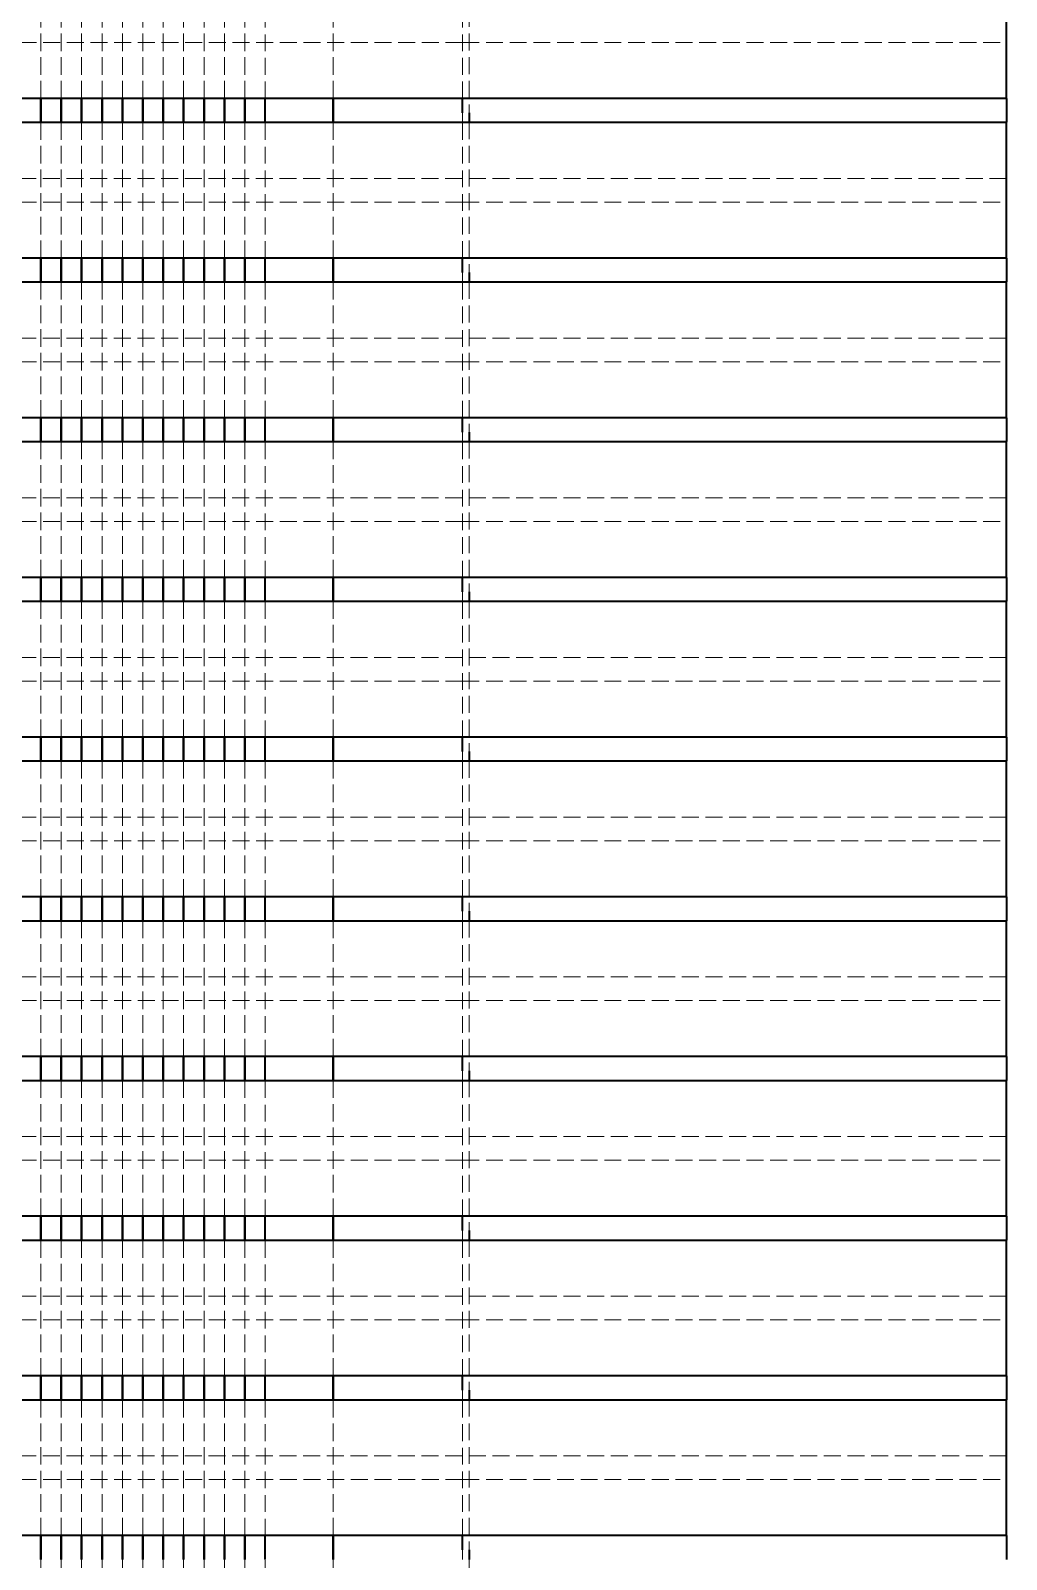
# Model space of a CAD drawing. Header units: millimetres. Extents: x 0 to 630, y 0 to 446.
# Drawn here: x 367.15 to 381.5, y 178.22 to 200.72 of the extents above; entities that cross this region are included whole.
import ezdxf

# ---------------------------------------------------------------- set-up
doc = ezdxf.new("R2010")
doc.units = ezdxf.units.MM
doc.header["$LTSCALE"] = 1.5
doc.linetypes.add('DASHED', pattern=[0.2067, 0.1654, -0.0413])
doc.layers.add('가려진 것(ISO)', color=2, linetype='DASHED', lineweight=18, true_color=0xffff00)
doc.layers.add('가시적인 것(ISO)', color=3, linetype='Continuous', lineweight=40, true_color=0x00ff00)

msp = doc.modelspace()

# ---------------------------------------------------------------- linework, layer by layer
at = {"layer": '가려진 것(ISO)'}
for p, q in [((367.302, 199.719), (367.302, 201.719)), ((367.302, 201.719), (367.302, 199.719)), ((367.602, 199.719), (367.602, 201.719)), ((367.602, 201.719), (367.602, 199.719)), ((367.902, 199.719), (367.902, 201.719)), ((367.902, 201.719), (367.902, 199.719)), ((368.202, 199.719), (368.202, 201.719)), ((368.202, 201.719), (368.202, 199.719)), ((368.502, 199.719), (368.502, 201.719)), ((368.502, 201.719), (368.502, 199.719)), ((368.802, 199.719), (368.802, 201.719)), ((368.802, 201.719), (368.802, 199.719)), ((369.102, 199.719), (369.102, 201.719)), ((369.102, 201.719), (369.102, 199.719)), ((369.402, 199.719), (369.402, 201.719)), ((369.402, 201.719), (369.402, 199.719)), ((369.702, 199.719), (369.702, 201.719)), ((369.702, 201.719), (369.702, 199.719)), ((370.002, 199.719), (370.002, 201.719)), ((370.002, 201.719), (370.002, 199.719)), ((370.302, 199.719), (370.302, 201.719)), ((370.302, 201.719), (370.302, 199.719)), ((370.602, 199.719), (370.602, 201.719)), ((371.602, 199.719), (371.602, 201.719)), ((371.602, 201.719), (371.602, 199.719)), ((373.602, 201.719), (373.602, 199.51)), ((367.302, 197.369), (367.302, 199.369)), ((367.302, 199.369), (367.302, 197.369)), ((367.602, 197.369), (367.602, 199.369)), ((367.602, 199.369), (367.602, 197.369)), ((367.902, 197.369), (367.902, 199.369)), ((367.902, 199.369), (367.902, 197.369)), ((368.202, 197.369), (368.202, 199.369)), ((368.202, 199.369), (368.202, 197.369)), ((368.502, 197.369), (368.502, 199.369)), ((368.502, 199.369), (368.502, 197.369)), ((368.802, 197.369), (368.802, 199.369)), ((368.802, 199.369), (368.802, 197.369)), ((369.102, 197.369), (369.102, 199.369)), ((369.102, 199.369), (369.102, 197.369)), ((369.402, 197.369), (369.402, 199.369)), ((369.402, 199.369), (369.402, 197.369)), ((369.702, 197.369), (369.702, 199.369)), ((369.702, 199.369), (369.702, 197.369)), ((370.002, 197.369), (370.002, 199.369)), ((370.002, 199.369), (370.002, 197.369)), ((370.302, 197.369), (370.302, 199.369)), ((370.302, 199.369), (370.302, 197.369)), ((370.602, 197.369), (370.602, 199.369)), ((371.602, 197.369), (371.602, 199.369)), ((371.602, 199.369), (371.602, 197.369)), ((373.602, 199.369), (373.602, 197.16)), ((367.302, 195.019), (367.302, 197.019)), ((367.302, 197.019), (367.302, 195.019)), ((367.602, 195.019), (367.602, 197.019)), ((367.602, 197.019), (367.602, 195.019)), ((367.902, 195.019), (367.902, 197.019)), ((367.902, 197.019), (367.902, 195.019)), ((368.202, 195.019), (368.202, 197.019)), ((368.202, 197.019), (368.202, 195.019)), ((368.502, 195.019), (368.502, 197.019)), ((368.502, 197.019), (368.502, 195.019)), ((368.802, 195.019), (368.802, 197.019)), ((368.802, 197.019), (368.802, 195.019)), ((369.102, 195.019), (369.102, 197.019)), ((369.102, 197.019), (369.102, 195.019)), ((369.402, 195.019), (369.402, 197.019)), ((369.402, 197.019), (369.402, 195.019)), ((369.702, 195.019), (369.702, 197.019)), ((369.702, 197.019), (369.702, 195.019)), ((370.002, 195.019), (370.002, 197.019)), ((370.002, 197.019), (370.002, 195.019)), ((370.302, 195.019), (370.302, 197.019)), ((370.302, 197.019), (370.302, 195.019)), ((370.602, 195.019), (370.602, 197.019)), ((371.602, 195.019), (371.602, 197.019)), ((371.602, 197.019), (371.602, 195.019)), ((373.602, 197.019), (373.602, 194.81)), ((367.302, 192.669), (367.302, 194.669)), ((367.302, 194.669), (367.302, 192.669)), ((367.602, 192.669), (367.602, 194.669)), ((367.602, 194.669), (367.602, 192.669)), ((367.902, 192.669), (367.902, 194.669)), ((367.902, 194.669), (367.902, 192.669)), ((368.202, 192.669), (368.202, 194.669)), ((368.202, 194.669), (368.202, 192.669)), ((368.502, 192.669), (368.502, 194.669)), ((368.502, 194.669), (368.502, 192.669)), ((368.802, 192.669), (368.802, 194.669)), ((368.802, 194.669), (368.802, 192.669)), ((369.102, 192.669), (369.102, 194.669)), ((369.102, 194.669), (369.102, 192.669)), ((369.402, 192.669), (369.402, 194.669)), ((369.402, 194.669), (369.402, 192.669)), ((369.702, 192.669), (369.702, 194.669)), ((369.702, 194.669), (369.702, 192.669)), ((370.002, 192.669), (370.002, 194.669)), ((370.002, 194.669), (370.002, 192.669)), ((370.302, 192.669), (370.302, 194.669)), ((370.302, 194.669), (370.302, 192.669)), ((370.602, 192.669), (370.602, 194.669)), ((371.602, 192.669), (371.602, 194.669)), ((371.602, 194.669), (371.602, 192.669)), ((373.602, 194.669), (373.602, 192.46)), ((367.302, 190.319), (367.302, 192.319)), ((367.302, 192.319), (367.302, 190.319)), ((367.602, 190.319), (367.602, 192.319)), ((367.602, 192.319), (367.602, 190.319)), ((367.902, 190.319), (367.902, 192.319)), ((367.902, 192.319), (367.902, 190.319)), ((368.202, 190.319), (368.202, 192.319)), ((368.202, 192.319), (368.202, 190.319)), ((368.502, 190.319), (368.502, 192.319)), ((368.502, 192.319), (368.502, 190.319)), ((368.802, 190.319), (368.802, 192.319)), ((368.802, 192.319), (368.802, 190.319)), ((369.102, 190.319), (369.102, 192.319)), ((369.102, 192.319), (369.102, 190.319)), ((369.402, 190.319), (369.402, 192.319)), ((369.402, 192.319), (369.402, 190.319)), ((369.702, 190.319), (369.702, 192.319)), ((369.702, 192.319), (369.702, 190.319)), ((370.002, 190.319), (370.002, 192.319)), ((370.002, 192.319), (370.002, 190.319)), ((370.302, 190.319), (370.302, 192.319)), ((370.302, 192.319), (370.302, 190.319)), ((370.602, 190.319), (370.602, 192.319)), ((371.602, 190.319), (371.602, 192.319)), ((371.602, 192.319), (371.602, 190.319)), ((373.602, 192.319), (373.602, 190.11)), ((367.302, 187.969), (367.302, 189.969)), ((367.302, 189.969), (367.302, 187.969)), ((367.602, 187.969), (367.602, 189.969)), ((367.602, 189.969), (367.602, 187.969)), ((367.902, 187.969), (367.902, 189.969)), ((367.902, 189.969), (367.902, 187.969)), ((368.202, 187.969), (368.202, 189.969)), ((368.202, 189.969), (368.202, 187.969)), ((368.502, 187.969), (368.502, 189.969)), ((368.502, 189.969), (368.502, 187.969)), ((368.802, 187.969), (368.802, 189.969)), ((368.802, 189.969), (368.802, 187.969)), ((369.102, 187.969), (369.102, 189.969)), ((369.102, 189.969), (369.102, 187.969)), ((369.402, 187.969), (369.402, 189.969)), ((369.402, 189.969), (369.402, 187.969)), ((369.702, 187.969), (369.702, 189.969)), ((369.702, 189.969), (369.702, 187.969)), ((370.002, 187.969), (370.002, 189.969)), ((370.002, 189.969), (370.002, 187.969)), ((370.302, 187.969), (370.302, 189.969)), ((370.302, 189.969), (370.302, 187.969)), ((370.602, 187.969), (370.602, 189.969)), ((371.602, 187.969), (371.602, 189.969)), ((371.602, 189.969), (371.602, 187.969)), ((373.602, 189.969), (373.602, 187.76)), ((367.302, 185.619), (367.302, 187.619)), ((367.302, 187.619), (367.302, 185.619)), ((367.602, 185.619), (367.602, 187.619)), ((367.602, 187.619), (367.602, 185.619)), ((367.902, 185.619), (367.902, 187.619)), ((367.902, 187.619), (367.902, 185.619)), ((368.202, 185.619), (368.202, 187.619)), ((368.202, 187.619), (368.202, 185.619)), ((368.502, 185.619), (368.502, 187.619)), ((368.502, 187.619), (368.502, 185.619)), ((368.802, 185.619), (368.802, 187.619)), ((368.802, 187.619), (368.802, 185.619)), ((369.102, 185.619), (369.102, 187.619)), ((369.102, 187.619), (369.102, 185.619)), ((369.402, 185.619), (369.402, 187.619)), ((369.402, 187.619), (369.402, 185.619)), ((369.702, 185.619), (369.702, 187.619)), ((369.702, 187.619), (369.702, 185.619)), ((370.002, 185.619), (370.002, 187.619)), ((370.002, 187.619), (370.002, 185.619)), ((370.302, 185.619), (370.302, 187.619)), ((370.302, 187.619), (370.302, 185.619)), ((370.602, 185.619), (370.602, 187.619)), ((371.602, 185.619), (371.602, 187.619)), ((371.602, 187.619), (371.602, 185.619)), ((373.602, 187.619), (373.602, 185.41)), ((367.302, 183.269), (367.302, 185.269)), ((367.302, 185.269), (367.302, 183.269)), ((367.602, 183.269), (367.602, 185.269)), ((367.602, 185.269), (367.602, 183.269)), ((367.902, 183.269), (367.902, 185.269)), ((367.902, 185.269), (367.902, 183.269)), ((368.202, 183.269), (368.202, 185.269)), ((368.202, 185.269), (368.202, 183.269)), ((368.502, 183.269), (368.502, 185.269)), ((368.502, 185.269), (368.502, 183.269)), ((368.802, 183.269), (368.802, 185.269)), ((368.802, 185.269), (368.802, 183.269)), ((369.102, 183.269), (369.102, 185.269)), ((369.102, 185.269), (369.102, 183.269)), ((369.402, 183.269), (369.402, 185.269)), ((369.402, 185.269), (369.402, 183.269)), ((369.702, 183.269), (369.702, 185.269)), ((369.702, 185.269), (369.702, 183.269)), ((370.002, 183.269), (370.002, 185.269)), ((370.002, 185.269), (370.002, 183.269)), ((370.302, 183.269), (370.302, 185.269)), ((370.302, 185.269), (370.302, 183.269)), ((370.602, 183.269), (370.602, 185.269)), ((371.602, 183.269), (371.602, 185.269)), ((371.602, 185.269), (371.602, 183.269)), ((373.602, 185.269), (373.602, 183.06)), ((367.302, 180.919), (367.302, 182.919)), ((367.302, 182.919), (367.302, 180.919)), ((367.602, 180.919), (367.602, 182.919)), ((367.602, 182.919), (367.602, 180.919)), ((367.902, 180.919), (367.902, 182.919)), ((367.902, 182.919), (367.902, 180.919)), ((368.202, 180.919), (368.202, 182.919)), ((368.202, 182.919), (368.202, 180.919)), ((368.502, 180.919), (368.502, 182.919)), ((368.502, 182.919), (368.502, 180.919)), ((368.802, 180.919), (368.802, 182.919)), ((368.802, 182.919), (368.802, 180.919)), ((369.102, 180.919), (369.102, 182.919)), ((369.102, 182.919), (369.102, 180.919)), ((369.402, 180.919), (369.402, 182.919)), ((369.402, 182.919), (369.402, 180.919)), ((369.702, 180.919), (369.702, 182.919)), ((369.702, 182.919), (369.702, 180.919)), ((370.002, 180.919), (370.002, 182.919)), ((370.002, 182.919), (370.002, 180.919)), ((370.302, 180.919), (370.302, 182.919)), ((370.302, 182.919), (370.302, 180.919)), ((370.602, 180.919), (370.602, 182.919)), ((371.602, 180.919), (371.602, 182.919)), ((371.602, 182.919), (371.602, 180.919)), ((373.602, 182.919), (373.602, 180.71)), ((367.302, 178.569), (367.302, 180.569)), ((367.302, 180.569), (367.302, 178.569)), ((367.602, 178.569), (367.602, 180.569)), ((367.602, 180.569), (367.602, 178.569)), ((367.902, 178.569), (367.902, 180.569)), ((367.902, 180.569), (367.902, 178.569)), ((368.202, 178.569), (368.202, 180.569)), ((368.202, 180.569), (368.202, 178.569)), ((368.502, 178.569), (368.502, 180.569)), ((368.502, 180.569), (368.502, 178.569)), ((368.802, 178.569), (368.802, 180.569)), ((368.802, 180.569), (368.802, 178.569)), ((369.102, 178.569), (369.102, 180.569)), ((369.102, 180.569), (369.102, 178.569)), ((369.402, 178.569), (369.402, 180.569)), ((369.402, 180.569), (369.402, 178.569)), ((369.702, 178.569), (369.702, 180.569)), ((369.702, 180.569), (369.702, 178.569)), ((370.002, 178.569), (370.002, 180.569)), ((370.002, 180.569), (370.002, 178.569)), ((370.302, 178.569), (370.302, 180.569)), ((370.302, 180.569), (370.302, 178.569)), ((370.602, 178.569), (370.602, 180.569)), ((371.602, 178.569), (371.602, 180.569)), ((371.602, 180.569), (371.602, 178.569)), ((373.602, 180.569), (373.602, 178.36)), ((367.302, 176.219), (367.302, 178.219)), ((367.302, 178.219), (367.302, 176.219)), ((367.602, 176.219), (367.602, 178.219)), ((367.602, 178.219), (367.602, 176.219)), ((367.902, 176.219), (367.902, 178.219)), ((367.902, 178.219), (367.902, 176.219)), ((368.202, 176.219), (368.202, 178.219)), ((368.202, 178.219), (368.202, 176.219)), ((368.502, 176.219), (368.502, 178.219)), ((368.502, 178.219), (368.502, 176.219)), ((368.802, 176.219), (368.802, 178.219)), ((368.802, 178.219), (368.802, 176.219)), ((369.102, 176.219), (369.102, 178.219)), ((369.102, 178.219), (369.102, 176.219)), ((369.402, 176.219), (369.402, 178.219)), ((369.402, 178.219), (369.402, 176.219)), ((369.702, 176.219), (369.702, 178.219)), ((369.702, 178.219), (369.702, 176.219)), ((370.002, 176.219), (370.002, 178.219)), ((370.002, 178.219), (370.002, 176.219)), ((370.302, 176.219), (370.302, 178.219)), ((370.302, 178.219), (370.302, 176.219)), ((370.602, 176.219), (370.602, 178.219)), ((371.602, 176.219), (371.602, 178.219)), ((371.602, 178.219), (371.602, 176.219)), ((373.602, 178.219), (373.602, 176.01))]:
    msp.add_line(p, q, dxfattribs=at)
at = {"layer": '가려진 것(ISO)', "color": 1, "true_color": 0xff0000}
for p, q in [((373.502, 199.719), (373.502, 201.719)), ((373.502, 200.544), (363.502, 200.544)), ((373.502, 200.544), (381.502, 200.544)), ((373.502, 199.369), (373.502, 199.51)), ((373.502, 197.369), (373.502, 199.369)), ((363.502, 198.544), (373.502, 198.544)), ((381.502, 198.544), (373.502, 198.544)), ((373.502, 198.194), (363.502, 198.194)), ((373.502, 198.194), (381.502, 198.194)), ((373.502, 197.019), (373.502, 197.16)), ((373.502, 195.019), (373.502, 197.019)), ((363.502, 196.194), (373.502, 196.194)), ((381.502, 196.194), (373.502, 196.194)), ((373.502, 195.844), (363.502, 195.844)), ((373.502, 195.844), (381.502, 195.844)), ((373.502, 194.669), (373.502, 194.81)), ((373.502, 192.669), (373.502, 194.669)), ((363.502, 193.844), (373.502, 193.844)), ((381.502, 193.844), (373.502, 193.844)), ((373.502, 193.494), (363.502, 193.494)), ((373.502, 193.494), (381.502, 193.494)), ((373.502, 192.319), (373.502, 192.46)), ((373.502, 190.319), (373.502, 192.319)), ((363.502, 191.494), (373.502, 191.494)), ((381.502, 191.494), (373.502, 191.494)), ((373.502, 191.144), (363.502, 191.144)), ((373.502, 191.144), (381.502, 191.144)), ((373.502, 189.969), (373.502, 190.11)), ((373.502, 187.969), (373.502, 189.969)), ((363.502, 189.144), (373.502, 189.144)), ((381.502, 189.144), (373.502, 189.144)), ((373.502, 188.794), (363.502, 188.794)), ((373.502, 188.794), (381.502, 188.794)), ((373.502, 187.619), (373.502, 187.76)), ((373.502, 185.619), (373.502, 187.619)), ((363.502, 186.794), (373.502, 186.794)), ((381.502, 186.794), (373.502, 186.794)), ((373.502, 186.444), (363.502, 186.444)), ((373.502, 186.444), (381.502, 186.444)), ((373.502, 185.269), (373.502, 185.41)), ((373.502, 183.269), (373.502, 185.269)), ((363.502, 184.444), (373.502, 184.444)), ((381.502, 184.444), (373.502, 184.444)), ((373.502, 184.094), (363.502, 184.094)), ((373.502, 184.094), (381.502, 184.094)), ((373.502, 182.919), (373.502, 183.06)), ((373.502, 180.919), (373.502, 182.919)), ((363.502, 182.094), (373.502, 182.094)), ((381.502, 182.094), (373.502, 182.094)), ((373.502, 181.744), (363.502, 181.744)), ((373.502, 181.744), (381.502, 181.744)), ((373.502, 180.569), (373.502, 180.71)), ((373.502, 178.569), (373.502, 180.569)), ((363.502, 179.744), (373.502, 179.744)), ((381.502, 179.744), (373.502, 179.744)), ((373.502, 179.394), (363.502, 179.394)), ((373.502, 179.394), (381.502, 179.394)), ((373.502, 178.219), (373.502, 178.36))]:
    msp.add_line(p, q, dxfattribs=at)
at = {"layer": '가시적인 것(ISO)', "color": 1, "true_color": 0xff0000}
for p, q in [((381.502, 199.719), (381.502, 201.719)), ((381.502, 199.719), (363.502, 199.719)), ((373.502, 199.51), (373.502, 199.719)), ((381.502, 199.719), (381.502, 199.369)), ((363.502, 199.369), (381.502, 199.369)), ((381.502, 197.369), (381.502, 199.369)), ((381.502, 197.369), (363.502, 197.369)), ((373.502, 197.16), (373.502, 197.369)), ((381.502, 197.369), (381.502, 197.019)), ((363.502, 197.019), (381.502, 197.019)), ((381.502, 195.019), (381.502, 197.019)), ((381.502, 195.019), (363.502, 195.019)), ((373.502, 194.81), (373.502, 195.019)), ((381.502, 195.019), (381.502, 194.669)), ((363.502, 194.669), (381.502, 194.669)), ((381.502, 192.669), (381.502, 194.669)), ((381.502, 192.669), (363.502, 192.669)), ((373.502, 192.46), (373.502, 192.669)), ((381.502, 192.669), (381.502, 192.319)), ((363.502, 192.319), (381.502, 192.319)), ((381.502, 190.319), (381.502, 192.319)), ((381.502, 190.319), (363.502, 190.319)), ((373.502, 190.11), (373.502, 190.319)), ((381.502, 190.319), (381.502, 189.969)), ((363.502, 189.969), (381.502, 189.969)), ((381.502, 187.969), (381.502, 189.969)), ((381.502, 187.969), (363.502, 187.969)), ((373.502, 187.76), (373.502, 187.969)), ((381.502, 187.969), (381.502, 187.619)), ((363.502, 187.619), (381.502, 187.619)), ((381.502, 185.619), (381.502, 187.619)), ((381.502, 185.619), (363.502, 185.619)), ((373.502, 185.41), (373.502, 185.619)), ((381.502, 185.619), (381.502, 185.269)), ((363.502, 185.269), (381.502, 185.269)), ((381.502, 183.269), (381.502, 185.269)), ((381.502, 183.269), (363.502, 183.269)), ((373.502, 183.06), (373.502, 183.269)), ((381.502, 183.269), (381.502, 182.919)), ((363.502, 182.919), (381.502, 182.919)), ((381.502, 180.919), (381.502, 182.919)), ((381.502, 180.919), (363.502, 180.919)), ((373.502, 180.71), (373.502, 180.919)), ((381.502, 180.919), (381.502, 180.569)), ((363.502, 180.569), (381.502, 180.569)), ((381.502, 178.569), (381.502, 180.569)), ((381.502, 178.569), (363.502, 178.569)), ((373.502, 178.36), (373.502, 178.569)), ((381.502, 178.569), (381.502, 178.219))]:
    msp.add_line(p, q, dxfattribs=at)
at = {"layer": '가시적인 것(ISO)'}
for p, q in [((367.302, 199.369), (367.302, 199.719)), ((367.302, 199.719), (367.302, 199.369)), ((367.602, 199.369), (367.602, 199.719)), ((367.602, 199.719), (367.602, 199.369)), ((367.902, 199.369), (367.902, 199.719)), ((367.902, 199.719), (367.902, 199.369)), ((368.202, 199.369), (368.202, 199.719)), ((368.202, 199.719), (368.202, 199.369)), ((368.502, 199.369), (368.502, 199.719)), ((368.502, 199.719), (368.502, 199.369)), ((368.802, 199.369), (368.802, 199.719)), ((368.802, 199.719), (368.802, 199.369)), ((369.102, 199.369), (369.102, 199.719)), ((369.102, 199.719), (369.102, 199.369)), ((369.402, 199.369), (369.402, 199.719)), ((369.402, 199.719), (369.402, 199.369)), ((369.702, 199.369), (369.702, 199.719)), ((369.702, 199.719), (369.702, 199.369)), ((370.002, 199.369), (370.002, 199.719)), ((370.002, 199.719), (370.002, 199.369)), ((370.302, 199.369), (370.302, 199.719)), ((370.302, 199.719), (370.302, 199.369)), ((370.602, 199.369), (370.602, 199.719)), ((371.602, 199.369), (371.602, 199.719)), ((371.602, 199.719), (371.602, 199.369)), ((373.602, 199.51), (373.602, 199.369)), ((367.302, 197.019), (367.302, 197.369)), ((367.302, 197.369), (367.302, 197.019)), ((367.602, 197.019), (367.602, 197.369)), ((367.602, 197.369), (367.602, 197.019)), ((367.902, 197.019), (367.902, 197.369)), ((367.902, 197.369), (367.902, 197.019)), ((368.202, 197.019), (368.202, 197.369)), ((368.202, 197.369), (368.202, 197.019)), ((368.502, 197.019), (368.502, 197.369)), ((368.502, 197.369), (368.502, 197.019)), ((368.802, 197.019), (368.802, 197.369)), ((368.802, 197.369), (368.802, 197.019)), ((369.102, 197.019), (369.102, 197.369)), ((369.102, 197.369), (369.102, 197.019)), ((369.402, 197.019), (369.402, 197.369)), ((369.402, 197.369), (369.402, 197.019)), ((369.702, 197.019), (369.702, 197.369)), ((369.702, 197.369), (369.702, 197.019)), ((370.002, 197.019), (370.002, 197.369)), ((370.002, 197.369), (370.002, 197.019)), ((370.302, 197.019), (370.302, 197.369)), ((370.302, 197.369), (370.302, 197.019)), ((370.602, 197.019), (370.602, 197.369)), ((371.602, 197.019), (371.602, 197.369)), ((371.602, 197.369), (371.602, 197.019)), ((373.602, 197.16), (373.602, 197.019)), ((367.302, 194.669), (367.302, 195.019)), ((367.302, 195.019), (367.302, 194.669)), ((367.602, 194.669), (367.602, 195.019)), ((367.602, 195.019), (367.602, 194.669)), ((367.902, 194.669), (367.902, 195.019)), ((367.902, 195.019), (367.902, 194.669)), ((368.202, 194.669), (368.202, 195.019)), ((368.202, 195.019), (368.202, 194.669)), ((368.502, 194.669), (368.502, 195.019)), ((368.502, 195.019), (368.502, 194.669)), ((368.802, 194.669), (368.802, 195.019)), ((368.802, 195.019), (368.802, 194.669)), ((369.102, 194.669), (369.102, 195.019)), ((369.102, 195.019), (369.102, 194.669)), ((369.402, 194.669), (369.402, 195.019)), ((369.402, 195.019), (369.402, 194.669)), ((369.702, 194.669), (369.702, 195.019)), ((369.702, 195.019), (369.702, 194.669)), ((370.002, 194.669), (370.002, 195.019)), ((370.002, 195.019), (370.002, 194.669)), ((370.302, 194.669), (370.302, 195.019)), ((370.302, 195.019), (370.302, 194.669)), ((370.602, 194.669), (370.602, 195.019)), ((371.602, 194.669), (371.602, 195.019)), ((371.602, 195.019), (371.602, 194.669)), ((373.602, 194.81), (373.602, 194.669)), ((367.302, 192.319), (367.302, 192.669)), ((367.302, 192.669), (367.302, 192.319)), ((367.602, 192.319), (367.602, 192.669)), ((367.602, 192.669), (367.602, 192.319)), ((367.902, 192.319), (367.902, 192.669)), ((367.902, 192.669), (367.902, 192.319)), ((368.202, 192.319), (368.202, 192.669)), ((368.202, 192.669), (368.202, 192.319)), ((368.502, 192.319), (368.502, 192.669)), ((368.502, 192.669), (368.502, 192.319)), ((368.802, 192.319), (368.802, 192.669)), ((368.802, 192.669), (368.802, 192.319)), ((369.102, 192.319), (369.102, 192.669)), ((369.102, 192.669), (369.102, 192.319)), ((369.402, 192.319), (369.402, 192.669)), ((369.402, 192.669), (369.402, 192.319)), ((369.702, 192.319), (369.702, 192.669)), ((369.702, 192.669), (369.702, 192.319)), ((370.002, 192.319), (370.002, 192.669)), ((370.002, 192.669), (370.002, 192.319)), ((370.302, 192.319), (370.302, 192.669)), ((370.302, 192.669), (370.302, 192.319)), ((370.602, 192.319), (370.602, 192.669)), ((371.602, 192.319), (371.602, 192.669)), ((371.602, 192.669), (371.602, 192.319)), ((373.602, 192.46), (373.602, 192.319)), ((367.302, 189.969), (367.302, 190.319)), ((367.302, 190.319), (367.302, 189.969)), ((367.602, 189.969), (367.602, 190.319)), ((367.602, 190.319), (367.602, 189.969)), ((367.902, 189.969), (367.902, 190.319)), ((367.902, 190.319), (367.902, 189.969)), ((368.202, 189.969), (368.202, 190.319)), ((368.202, 190.319), (368.202, 189.969)), ((368.502, 189.969), (368.502, 190.319)), ((368.502, 190.319), (368.502, 189.969)), ((368.802, 189.969), (368.802, 190.319)), ((368.802, 190.319), (368.802, 189.969)), ((369.102, 189.969), (369.102, 190.319)), ((369.102, 190.319), (369.102, 189.969)), ((369.402, 189.969), (369.402, 190.319)), ((369.402, 190.319), (369.402, 189.969)), ((369.702, 189.969), (369.702, 190.319)), ((369.702, 190.319), (369.702, 189.969)), ((370.002, 189.969), (370.002, 190.319)), ((370.002, 190.319), (370.002, 189.969)), ((370.302, 189.969), (370.302, 190.319)), ((370.302, 190.319), (370.302, 189.969)), ((370.602, 189.969), (370.602, 190.319)), ((371.602, 189.969), (371.602, 190.319)), ((371.602, 190.319), (371.602, 189.969)), ((373.602, 190.11), (373.602, 189.969)), ((367.302, 187.619), (367.302, 187.969)), ((367.302, 187.969), (367.302, 187.619)), ((367.602, 187.619), (367.602, 187.969)), ((367.602, 187.969), (367.602, 187.619)), ((367.902, 187.619), (367.902, 187.969)), ((367.902, 187.969), (367.902, 187.619)), ((368.202, 187.619), (368.202, 187.969)), ((368.202, 187.969), (368.202, 187.619)), ((368.502, 187.619), (368.502, 187.969)), ((368.502, 187.969), (368.502, 187.619)), ((368.802, 187.619), (368.802, 187.969)), ((368.802, 187.969), (368.802, 187.619)), ((369.102, 187.619), (369.102, 187.969)), ((369.102, 187.969), (369.102, 187.619)), ((369.402, 187.619), (369.402, 187.969)), ((369.402, 187.969), (369.402, 187.619)), ((369.702, 187.619), (369.702, 187.969)), ((369.702, 187.969), (369.702, 187.619)), ((370.002, 187.619), (370.002, 187.969)), ((370.002, 187.969), (370.002, 187.619)), ((370.302, 187.619), (370.302, 187.969)), ((370.302, 187.969), (370.302, 187.619)), ((370.602, 187.619), (370.602, 187.969)), ((371.602, 187.619), (371.602, 187.969)), ((371.602, 187.969), (371.602, 187.619)), ((373.602, 187.76), (373.602, 187.619)), ((367.302, 185.269), (367.302, 185.619)), ((367.302, 185.619), (367.302, 185.269)), ((367.602, 185.269), (367.602, 185.619)), ((367.602, 185.619), (367.602, 185.269)), ((367.902, 185.269), (367.902, 185.619)), ((367.902, 185.619), (367.902, 185.269)), ((368.202, 185.269), (368.202, 185.619)), ((368.202, 185.619), (368.202, 185.269)), ((368.502, 185.269), (368.502, 185.619)), ((368.502, 185.619), (368.502, 185.269)), ((368.802, 185.269), (368.802, 185.619)), ((368.802, 185.619), (368.802, 185.269)), ((369.102, 185.269), (369.102, 185.619)), ((369.102, 185.619), (369.102, 185.269)), ((369.402, 185.269), (369.402, 185.619)), ((369.402, 185.619), (369.402, 185.269)), ((369.702, 185.269), (369.702, 185.619)), ((369.702, 185.619), (369.702, 185.269)), ((370.002, 185.269), (370.002, 185.619)), ((370.002, 185.619), (370.002, 185.269)), ((370.302, 185.269), (370.302, 185.619)), ((370.302, 185.619), (370.302, 185.269)), ((370.602, 185.269), (370.602, 185.619)), ((371.602, 185.269), (371.602, 185.619)), ((371.602, 185.619), (371.602, 185.269)), ((373.602, 185.41), (373.602, 185.269)), ((367.302, 182.919), (367.302, 183.269)), ((367.302, 183.269), (367.302, 182.919)), ((367.602, 182.919), (367.602, 183.269)), ((367.602, 183.269), (367.602, 182.919)), ((367.902, 182.919), (367.902, 183.269)), ((367.902, 183.269), (367.902, 182.919)), ((368.202, 182.919), (368.202, 183.269)), ((368.202, 183.269), (368.202, 182.919)), ((368.502, 182.919), (368.502, 183.269)), ((368.502, 183.269), (368.502, 182.919)), ((368.802, 182.919), (368.802, 183.269)), ((368.802, 183.269), (368.802, 182.919)), ((369.102, 182.919), (369.102, 183.269)), ((369.102, 183.269), (369.102, 182.919)), ((369.402, 182.919), (369.402, 183.269)), ((369.402, 183.269), (369.402, 182.919)), ((369.702, 182.919), (369.702, 183.269)), ((369.702, 183.269), (369.702, 182.919)), ((370.002, 182.919), (370.002, 183.269)), ((370.002, 183.269), (370.002, 182.919)), ((370.302, 182.919), (370.302, 183.269)), ((370.302, 183.269), (370.302, 182.919)), ((370.602, 182.919), (370.602, 183.269)), ((371.602, 182.919), (371.602, 183.269)), ((371.602, 183.269), (371.602, 182.919)), ((373.602, 183.06), (373.602, 182.919)), ((367.302, 180.569), (367.302, 180.919)), ((367.302, 180.919), (367.302, 180.569)), ((367.602, 180.569), (367.602, 180.919)), ((367.602, 180.919), (367.602, 180.569)), ((367.902, 180.569), (367.902, 180.919)), ((367.902, 180.919), (367.902, 180.569)), ((368.202, 180.569), (368.202, 180.919)), ((368.202, 180.919), (368.202, 180.569)), ((368.502, 180.569), (368.502, 180.919)), ((368.502, 180.919), (368.502, 180.569)), ((368.802, 180.569), (368.802, 180.919)), ((368.802, 180.919), (368.802, 180.569)), ((369.102, 180.569), (369.102, 180.919)), ((369.102, 180.919), (369.102, 180.569)), ((369.402, 180.569), (369.402, 180.919)), ((369.402, 180.919), (369.402, 180.569)), ((369.702, 180.569), (369.702, 180.919)), ((369.702, 180.919), (369.702, 180.569)), ((370.002, 180.569), (370.002, 180.919)), ((370.002, 180.919), (370.002, 180.569)), ((370.302, 180.569), (370.302, 180.919)), ((370.302, 180.919), (370.302, 180.569)), ((370.602, 180.569), (370.602, 180.919)), ((371.602, 180.569), (371.602, 180.919)), ((371.602, 180.919), (371.602, 180.569)), ((373.602, 180.71), (373.602, 180.569)), ((367.302, 178.219), (367.302, 178.569)), ((367.302, 178.569), (367.302, 178.219)), ((367.602, 178.219), (367.602, 178.569)), ((367.602, 178.569), (367.602, 178.219)), ((367.902, 178.219), (367.902, 178.569)), ((367.902, 178.569), (367.902, 178.219)), ((368.202, 178.219), (368.202, 178.569)), ((368.202, 178.569), (368.202, 178.219)), ((368.502, 178.219), (368.502, 178.569)), ((368.502, 178.569), (368.502, 178.219)), ((368.802, 178.219), (368.802, 178.569)), ((368.802, 178.569), (368.802, 178.219)), ((369.102, 178.219), (369.102, 178.569)), ((369.102, 178.569), (369.102, 178.219)), ((369.402, 178.219), (369.402, 178.569)), ((369.402, 178.569), (369.402, 178.219)), ((369.702, 178.219), (369.702, 178.569)), ((369.702, 178.569), (369.702, 178.219)), ((370.002, 178.219), (370.002, 178.569)), ((370.002, 178.569), (370.002, 178.219)), ((370.302, 178.219), (370.302, 178.569)), ((370.302, 178.569), (370.302, 178.219)), ((370.602, 178.219), (370.602, 178.569)), ((371.602, 178.219), (371.602, 178.569)), ((371.602, 178.569), (371.602, 178.219)), ((373.602, 178.36), (373.602, 178.219))]:
    msp.add_line(p, q, dxfattribs=at)

doc.saveas('drawing.dxf')
